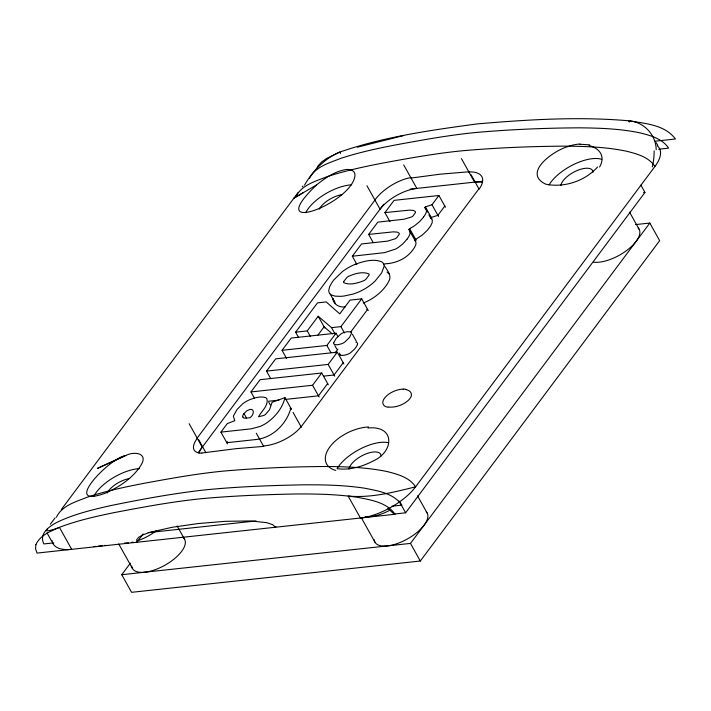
<?xml version="1.0" encoding="UTF-8"?>
<svg xmlns="http://www.w3.org/2000/svg" width="711" height="711" viewBox="0 0 711 711"><rect width="100%" height="100%" fill="white"/><g stroke="black" fill="none" stroke-linecap="round" stroke-linejoin="round"><path stroke-width="1.07" d="M426.484 211.176L426.538 210.58A14.94 6.497 -29.2 0 0 424.849 207.585L425.365 206.883L431.986 204.75L438.9 195.498L445.459 207.248M220.925 432.128L227.271 423.632L234.808 420.645L233.439 416.522A15.091 6.568 -29.2 0 1 233.608 415.615L237.074 409.447L242.62 403.857A14.895 6.488 -29.2 0 1 245.322 401.991A15.233 6.63 -29.2 0 1 246.77 401.146A15.073 6.559 -29.2 0 1 249.801 399.662C254.716 397.813 260.359 395.991 265.567 397.609A14.007 6.097 -29.2 0 1 266.874 398.711C268.82 405.59 261.257 411.367 258.528 416.779L263.772 415.455A5.181 2.257 -29.2 0 0 265.434 414.486L269.549 409.714L272.1 402.284L284.96 397.636C282.623 407.901 275.344 416.788 266.865 422.796A18.255 7.945 -29.2 0 1 264.243 424.405A17.393 7.572 -29.2 0 1 259.737 426.573L251.33 428.813L220.925 432.128L227.493 443.868M357.322 344.728L356.744 345.981A22.317 9.714 -29.2 0 1 354.389 349.252L350.443 352.843A6.452 2.808 -29.2 0 1 349.359 353.483L348.985 353.678A7.492 3.262 -29.2 0 1 346.719 354.62L344.924 355.082A12.416 5.404 -29.2 0 1 341.253 355.296L340.382 354.993M56.4 517.261C62.061 505.334 76.361 501.611 87.657 497.069C105.93 491.034 124.789 487.044 143.658 483.391C170.16 478.503 196.716 473.677 223.556 471.091C257.897 468.096 292.372 466.665 326.829 466.496C346.986 466.709 367.285 467.411 387.077 471.553C397.485 474.184 409.349 477.268 415.597 486.813A44.82 19.508 -29.2 0 1 360.433 518.026L348.15 496.047C370.991 498.162 393.618 492.296 415.597 486.813L654.938 166.454A44.829 19.508 -29.2 0 0 657.284 145.808M295.74 196.903C301.393 184.976 315.693 181.252 326.998 176.71C345.27 170.676 364.13 166.685 382.998 163.032C409.5 158.144 436.056 153.318 462.897 150.723C497.229 147.737 531.712 146.306 566.169 146.137C586.326 146.35 606.625 147.053 626.418 151.194C636.825 153.825 648.69 156.909 654.938 166.454M309.418 178.594C315.071 166.667 329.371 162.943 340.676 158.402C358.948 152.367 377.808 148.377 396.676 144.724C423.178 139.845 449.734 135.019 476.574 132.424C510.907 129.429 545.39 127.998 579.847 127.829C600.004 128.042 620.303 128.744 640.087 132.886C650.503 135.517 662.368 138.609 668.616 148.146L658.715 149.221M316.253 169.44L318.252 165.574L321.754 161.921L326.589 158.464L339.778 152.074L340.542 153.452M304.512 185.153C312.582 171.084 324.536 158.571 339.636 152.136C383.949 136.725 430.822 130.202 477.152 123.91C527.491 119.635 578.283 116.4 628.702 120.79C643.659 121.688 656.031 134.699 656.191 149.719M242.913 417.081L243.1 417.401A7.421 3.235 -29.2 0 0 244.806 418.192L249.863 417.784C254.822 414.584 254.636 406.568 247.801 410.336A3.911 1.706 -29.2 0 0 246.521 411.029L243.42 414.291A8.941 3.893 -29.2 0 0 242.904 417.09M298.016 192.672L61.306 509.538M50.294 524.283L55.138 517.804M302.451 186.762L303.019 185.998M197.16 438.083L374.955 200.102M198.529 452.16L383.762 204.226M143.16 533.934L136.947 542.262L136.654 539.8L138.645 537.303L142.742 534.939L149.328 532.503L171.911 527.331L197.934 523.58L225.414 521.314L250.565 520.95L266.687 522.656L272.571 524.629L275.539 527.233L275.975 526.655M254.485 398.267L250.947 391.939L260.11 379.683L321.736 372.999L328.295 384.74M270.553 378.332L266.518 371.106L275.672 358.851L337.298 352.167L343.857 363.908M286.595 358.442L282.054 350.31L291.208 338.054L336.027 333.192L338.045 336.81M298.629 337.592L295.598 332.17L317.506 302.859L326.18 301.917L339.769 313.871L350.052 300.104L361.695 298.842L368.254 310.583M356.886 264.359L352.336 256.227L361.499 243.971L387.628 241.109L395.316 238.727A5.013 2.177 -29.2 0 0 396.782 237.687L399.173 234.363A6.657 2.897 -29.2 0 0 399.102 233.208L397.28 232.106L393.263 231.857L368.645 234.408L373.186 242.54M368.645 234.408L377.825 222.116L403.955 219.255L411.58 216.953A4.808 2.089 -29.2 0 0 413.038 215.94L415.402 212.598A6.612 2.88 -29.2 0 0 415.375 211.638L413.642 210.429L409.447 210.127L384.918 212.616L389.966 221.654M384.918 212.616L394.081 200.36L438.9 195.498M635.492 224.596L649.818 223.05L659.657 240.656L420.325 561.023L131.579 592.325L121.741 574.71L130.38 563.148M295.598 332.17L307.241 330.908L318.199 316.244L331.513 327.647L335.05 333.966M227.627 441.629L226.836 442.695L255.747 439.558M317.941 335.059L324.1 326.811L332.428 333.939M423.552 217.104L419.721 221.521L414.486 225.805A15.144 6.595 -29.2 0 1 410.611 228.044L408.869 229.502L415.428 241.242M282.054 350.31L326.873 345.448L336.027 333.192M331.513 327.647L340.933 326.625L361.695 298.842M414.86 239.945L422.334 234.977L427.364 230.248L430.546 226.107L432.19 222.676L432.279 219.895L430.733 218.17L431.275 217.45L437.896 215.317L444.802 206.066M335.068 352.958L337.929 349.128M350.736 331.984L367.596 309.409L366.867 309.489M250.947 391.939L312.573 385.255L321.736 372.999M266.518 371.106L328.144 364.423L337.298 352.167M327.638 383.567L318.484 395.823L285.742 399.378M343.209 362.734L334.046 374.99L323.452 376.146M301.109 426.813L478.903 188.833M387.904 508.489L394.072 514.053L405.625 512.8L644.957 192.441L640.86 185.1M121.741 574.71L410.478 543.408L649.818 223.05M407.225 238.958L402.799 243.926L398.507 247.312A13.971 6.079 -29.2 0 1 395.387 249.134L384.589 252.636L352.336 256.227M597.613 166.934C585.197 180.976 564.294 187.971 545.897 184.22C520.879 172.684 556.135 148.626 569.724 146.164M316.555 184.94C261.621 237.412 351.118 203.728 354.896 176.106C356.033 170.222 348.914 168.534 344.488 169.813C333.948 171.964 324.767 178.283 316.555 184.94L293.999 198.076L303.446 192.557M47.353 529.135C42.082 533.446 57.671 528.309 59.413 527.358L71.695 549.336A44.82 19.508 -29.2 0 1 52.027 540.476M123.741 456.364L97.354 468.425L125.767 455.529C133.659 451.192 148.946 452.685 140.894 465.341C132.61 478.325 119.075 487.142 105.192 493.221C60.106 509.538 109.778 457.502 125.767 455.529M363.348 303.046C372.084 299.473 380.109 293.803 385.753 286.169A39.532 17.206 -29.2 0 0 388.615 281.618C392.268 276.188 387.548 270.598 384.651 266.154M355.384 264.234C363.543 261.355 373.088 258.466 381.514 261.755A24.263 10.558 -29.2 0 1 383.336 263.443A23.881 10.389 -29.2 0 1 384.073 266.394L381.647 272.935L375.186 280.969A27.898 12.14 -29.2 0 1 369.116 286.062A24.787 10.789 -29.2 0 1 359.677 291.519L358.842 291.892A28.618 12.451 -29.2 0 1 352.816 294.123L344.106 296.016A49.032 21.339 -29.2 0 1 340.596 296.336L335.174 296.167L331.388 294.976A24.672 10.736 -29.2 0 1 329.531 293.288A23.961 10.434 -29.2 0 1 328.749 290.337L329.708 286.524L331.744 282.854A43.931 19.117 -29.2 0 1 333.957 279.805L342.249 271.709A24.929 10.852 -29.2 0 1 346.71 268.642L347.901 267.931A26.12 11.367 -29.2 0 1 355.384 264.234M290.061 408.496L290.87 408.212C286.631 423.916 272.731 437.78 256.093 439.522M357.322 147.213L403.688 135.543M411.047 178.061L439.665 174.239L468.798 171.804M386.553 263.737C396.311 262.99 405.981 258.706 412.078 250.876C414.273 248.023 417.908 243.553 414.895 240.167M655.204 141.187L675.45 138.992C664.838 124.656 644.921 123.456 628.702 120.79L629.288 122.15M410.131 189.117L482.351 181.287M643.517 192.592L644.957 192.441M268.411 401.253L279.005 400.106M53.778 542.866L43.878 543.933C38.243 533.25 50.774 525.127 59.075 521.332C75.49 513.769 93.185 509.565 110.738 505.601C141.489 499.282 172.426 493.612 203.622 490.039C236.407 486.706 269.371 485.524 302.299 484.831C323.114 484.689 344.017 485.071 364.636 488.199C377.87 490.857 393.645 493.185 401.919 505.121L392.019 506.188M148.19 532.628L256.102 520.923M93.781 546.608L95.949 546.377M98.109 546.137L102.446 545.666M104.606 545.435L105.335 545.355M385.94 263.808L383.629 264.048M579.9 144.262L589.703 144.848M367.942 428.004C395.263 425.134 394.525 451.707 372.786 461.181C362.05 466.745 349.643 470.282 337.485 468.745M263.648 446.392L236.079 448.668L201.977 452.996M345.173 306.948C339.538 307.596 333.539 304.743 332.739 298.407L334.143 301.135L330.206 294.096M387.015 272.1L389.281 274.064M656.271 142.724L657.808 145.471M629.537 212.118L639.082 229.2M470.869 174.444L479.072 189.126M461.448 158.642L474.566 182.132A29.889 13.011 -29.2 0 1 482.369 182.567M431.986 204.75L438.554 216.491M403.697 164.908L416.824 188.388A29.889 13.011 -29.2 0 0 380.047 209.203L366.92 185.722M425.365 206.883L431.924 218.624M424.822 207.603L427.347 212.118M428.866 214.829L430.884 218.437M409.589 228.533L416.157 240.274M352.416 334.268L356.353 341.316M340.933 326.625L344.471 332.944M334.837 345.59L336.81 349.119M318.199 316.244L324.758 327.984M417.544 495.869L427.089 512.942M326.873 345.448L330.908 352.674M328.144 364.423L334.703 376.163M307.241 330.908L310.263 336.33M399.058 501.059L405.625 512.8M410.478 543.408L420.325 561.023M312.573 385.255L319.141 397.005M361.286 517.688L375.017 542.262M284.96 397.636L291.519 409.385M293.074 412.433L301.277 427.107M268.838 402.355L270.313 404.994M256.298 433.239L263.683 446.446M243.962 413.491L246.486 418.006M198.547 439.505L205.932 452.711M189.126 423.703L202.253 447.183A29.889 13.011 -29.2 0 0 198.991 453.2M177.128 525.962L184.549 539.24M118.746 543.986L132.477 568.56M47.006 532.868L51.619 541.115M335.094 303.224L334.677 301.651M340.338 355.02A7.377 3.208 -29.2 0 1 339.68 353.074M355.971 342.187A7.554 3.288 -29.2 0 1 357.455 344.693M374.821 200.12A29.898 12.665 -32.2 0 1 411.429 177.554M201.871 453.111A29.889 11.865 -31.9 0 1 197.516 438.02M301.002 426.813A29.898 13.34 -26.2 0 1 264.021 445.913M468.691 171.938A29.906 14.104 -26.4 0 1 479.303 188.806M410.22 232.586A22.672 9.865 -29.2 0 1 407.19 238.958M408.914 229.475A16.433 7.154 -29.2 0 1 410.131 232.621M426.564 211.149A23.116 10.061 -29.2 0 1 423.498 217.113M107.21 492.954A17.935 7.803 -29.2 0 1 129.757 478.476M348.923 469.064A17.935 7.812 -29.2 0 1 365.605 454.053A17.935 7.812 -29.2 0 1 381.087 455.982M560.89 185.367A17.935 7.803 -29.2 0 1 583.562 168.551A17.935 7.812 -29.2 0 1 593.072 172.24M319.203 209.203A17.935 7.803 -29.2 0 1 341.022 194.85M341.058 194.796A17.935 7.812 -29.2 0 1 341.769 194.681M93.754 496.456A33.613 14.629 -29.2 0 1 139.623 468.576M337.05 468.745A33.613 14.629 -29.2 0 1 388.464 442.74M335.805 470.424A33.808 18.806 -24.9 0 1 330.011 446.704A33.808 18.806 -24.9 0 1 368.494 426.947M549.034 184.993A33.613 14.629 -29.2 0 1 573.688 164.481A33.613 14.629 -29.2 0 1 601.737 159.371M569.733 145.888A33.95 18.886 -25 0 1 580.034 143.995M589.037 145.515A33.737 19.401 -16.9 0 1 599.542 167.041M305.739 212.705A33.613 14.629 -29.2 0 1 351.607 184.833M156.34 530.726A29.88 13.002 -29.2 0 1 137.89 540.644M132.859 542.093A29.88 13.002 -29.2 0 1 131.322 542.413M128.433 542.848A29.88 13.002 -29.2 0 1 124.452 543M183.687 538.111A29.88 13.002 -29.2 0 1 163.832 565.814A29.88 13.002 -29.2 0 1 131.695 566.018M390.41 509.92A29.88 13.002 -29.2 0 1 365.143 516.542M426.236 511.813A29.88 13.002 -29.2 0 1 406.372 539.525A29.88 13.002 -29.2 0 1 374.235 539.72M638.22 228.071A29.88 13.002 -29.2 0 1 627.209 250.094A29.88 13.002 -29.2 0 1 593.534 262.146M654.138 150.83A56.365 34.075 -61.9 0 1 652.334 166.845M403.11 389.139A14.949 7.599 -23.4 0 0 382.785 402.195A15.002 7.67 -22.9 0 0 387.939 407.27M388.277 406.941A15.055 7.599 -20.7 0 0 411.402 395.698A15.135 8.194 -20.6 0 0 405.759 389.53M403.146 389.095A15.446 8.399 -23.4 0 1 405.928 389.352M333.708 342.791L333.77 343.626A6.772 2.951 -29.2 0 0 334.543 344.462L336.872 344.773A14.104 6.141 -29.2 0 0 338.534 344.595L341.769 343.706A6.941 3.022 -29.2 0 0 344.035 342.586A6.648 2.897 -29.2 0 0 344.764 342.115L349.519 337.405L351.598 333.006A6.515 2.835 -29.2 0 0 350.861 331.966L347.43 331.673L343.342 332.695A6.763 2.942 -29.2 0 0 341.076 333.85L336.339 338.116L333.708 342.791M35.888 544.724L35.55 548.794L37.043 553.087L395.085 514.266C386.802 502.339 371.026 500.011 357.793 497.353C337.183 494.225 316.279 493.843 295.465 493.985C264.625 494.58 233.768 495.789 203.044 498.544C172.977 501.513 143.231 507.032 113.591 512.729C95.221 516.533 76.815 520.665 59.271 527.411C50.517 531.348 39.94 535.25 35.888 544.724M343.715 281.547L343.662 281.805A6.177 2.693 -29.2 0 0 343.786 282.676C349.856 285.573 357.82 283.058 363.872 280.667A6.275 2.728 -29.2 0 0 365.827 279.37L369.107 274.979A6.372 2.773 -29.2 0 0 368.92 273.922C362.61 271.229 354.629 273.664 348.532 276.33A6.372 2.773 -29.2 0 0 346.95 277.397L343.715 281.547"/></g></svg>
